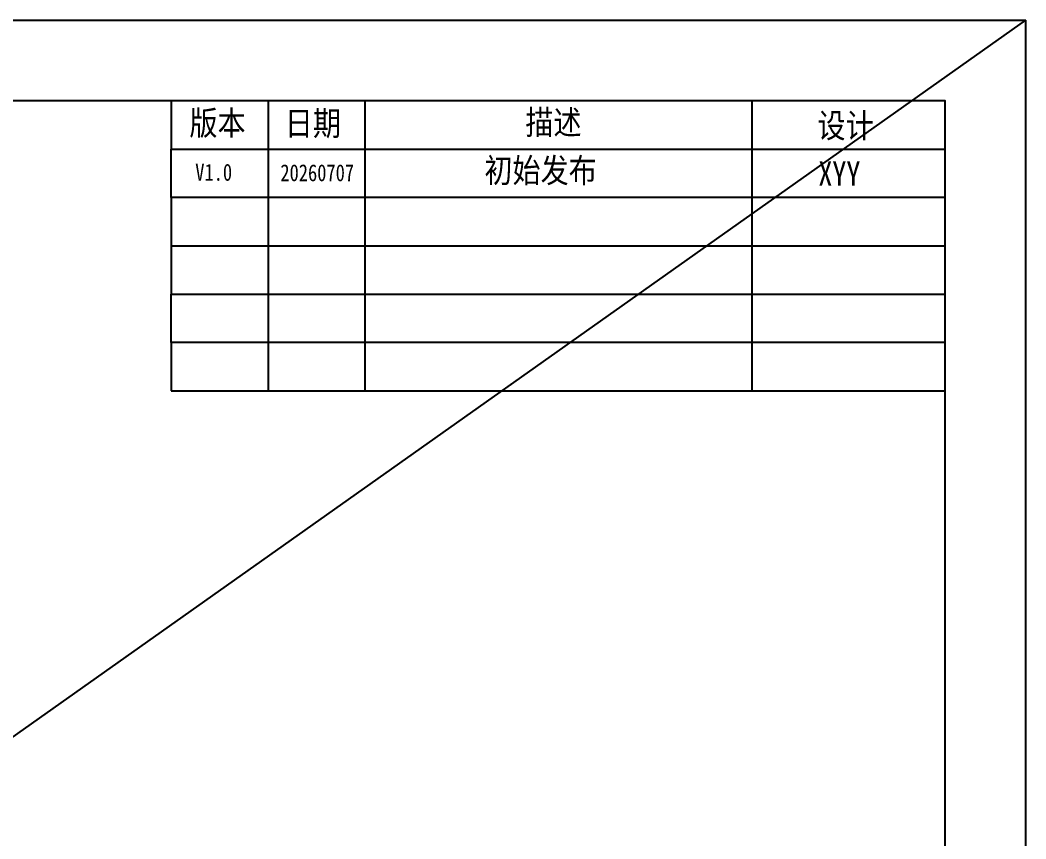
# Model space of a CAD drawing. Header units: millimetres. Extents: x 1262 to 3787, y 0 to 841.
# Drawn here: x 2139.4 to 2451.2, y 587.3 to 841 of the extents above; entities that cross this region are included whole.
import ezdxf

# ---------------------------------------------------------------- set-up
doc = ezdxf.new("R2010")
doc.units = ezdxf.units.MM
doc.header["$LTSCALE"] = 65.395
doc.layers.get('0').update_dxf_attribs({"linetype": 'CONTINUOUS'})
doc.styles.get("Standard").update_dxf_attribs({"font": 'txt', "width": 0.85})
doc.styles.add('TEXTSTYLE_1', font='gdt', dxfattribs={"width": 0.8})

msp = doc.modelspace()

# ---------------------------------------------------------------- linework, layer by layer
at = {"color": 7, "linetype": 'Continuous'}
for p in [(1262.236, 841), (2451.236, 0)]:
    msp.add_line(p, (2451.236, 841), dxfattribs=at)
for p, q in [((1262.236, 0), (2451.236, 841)), ((2216.236, 816), (2216.236, 771)), ((2246.236, 816), (2246.236, 771)), ((2366.236, 816), (2366.236, 771)), ((2186.23, 771.107), (2186.23, 756.107)), ((2216.23, 771.107), (2216.23, 726.107)), ((2246.23, 771.107), (2246.23, 726.107)), ((2366.23, 771.107), (2366.23, 726.107)), ((2426.23, 726.107), (2426.23, 771.107)), ((2186.23, 741.107), (2186.23, 756.107)), ((2186.23, 756.107), (2426.23, 756.107)), ((2426.23, 741.107), (2186.23, 741.107)), ((2186.23, 741.107), (2186.23, 726.107)), ((2186.23, 726.107), (2426.23, 726.107))]:
    msp.add_line(p, q)
msp.add_lwpolyline([(1287.236, 25), (2426.236, 25), (2426.236, 816), (1287.236, 816)], close=True, dxfattribs=at)
for points in [[(2426.236, 786), (2186.236, 786), (2186.236, 771), (2426.236, 771), (2426.236, 816), (2186.236, 816), (2186.236, 801)], [(2186.236, 786), (2186.236, 801), (2426.236, 801)]]:
    msp.add_lwpolyline(points)

# ---------------------------------------------------------------- texts
at = {"lineweight": -3, "char_height": 7.5163, "attachment_point": 5}
for s, insert, width in [('{\\fSimSun|b0|i0|c134|p54;描述}', (2304.736, 808.892), 32.26492), ('{\\fSimSun|b0|i0|c134|p54;版本}', (2200.577, 808.688), 32.26492), ('{\\fSimSun|b0|i0|c134|p54;日期}', (2230.129, 808.583), 32.26492), ('{\\fSimSun|b0|i0|c134|p54;设计}', (2395.318, 807.877), 32.26492), ('{\\fSimSun|b0|i0|c134|p54;初始发布}', (2300.746, 793.997), 49.01933), ('{\\fSimSun|b0|i0|c134|p54;XYY}', (2393.401, 793.445), 32.26492)]:
    msp.add_mtext(s, dxfattribs=dict(at, insert=insert, width=width))
at = {"insert": (2193.67, 796.482), "char_height": 5.25, "width": 18.95171, "attachment_point": 1, "style": 'TEXTSTYLE_1'}
msp.add_mtext('{\\fSimSun|b0|i0|c0|p2;V1.0}', dxfattribs=at)
at = {"color": 0, "insert": (2220.06, 796.323), "char_height": 5.25, "width": 28.21107, "attachment_point": 1, "style": 'TEXTSTYLE_1'}
msp.add_mtext('{\\fSimSun|b0|i0|c134|p54;20260707}', dxfattribs=at)

doc.saveas('drawing.dxf')
